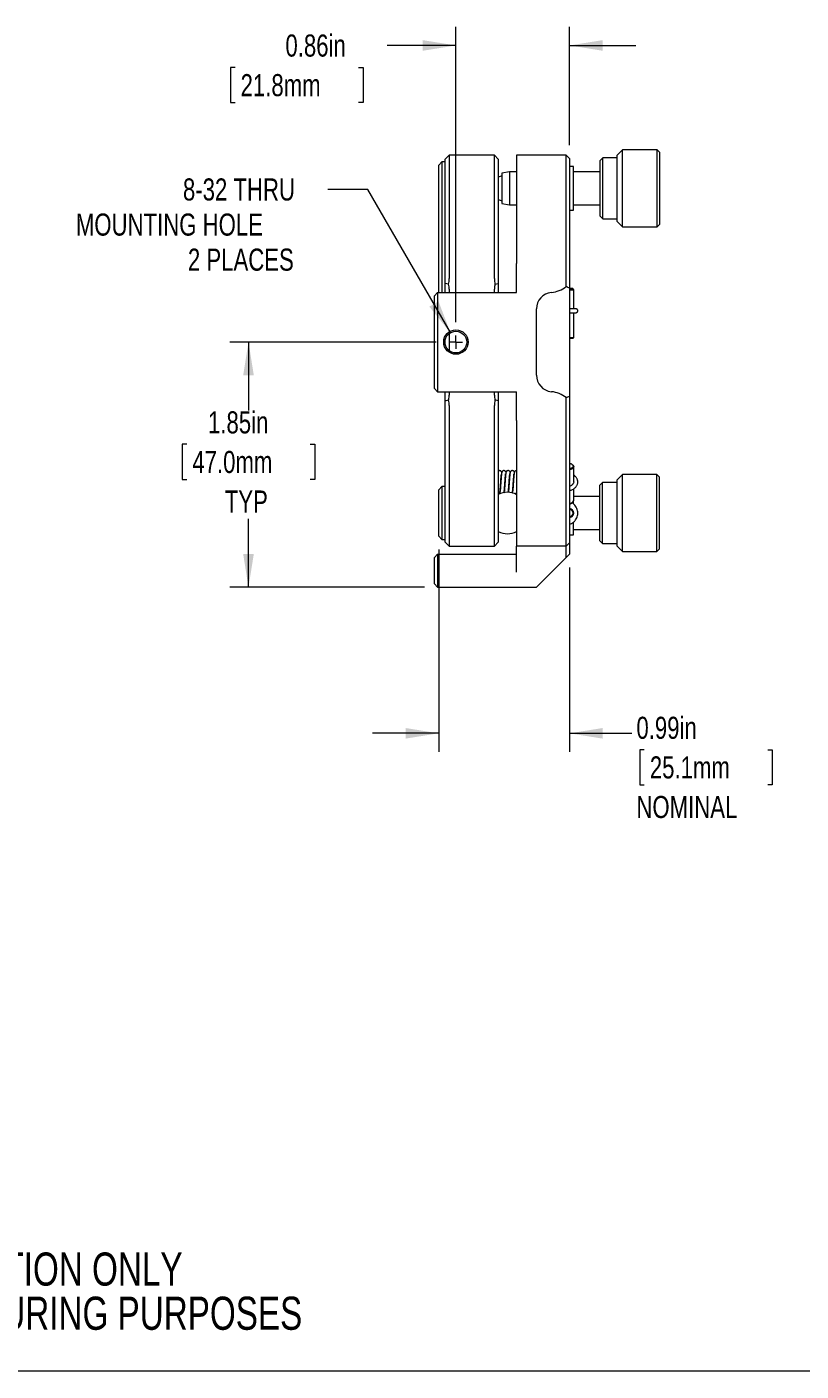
# Model space of a CAD drawing. Header units: inches. Extents: x 0.1 to 10.9, y 0 to 8.5.
# Drawn here: x 3.29 to 6.21, y 0.04 to 5.11 of the extents above; entities that cross this region are included whole.
import ezdxf

# ---------------------------------------------------------------- set-up
doc = ezdxf.new("R2010")
doc.units = ezdxf.units.IN
doc.header["$MEASUREMENT"] = 0
doc.styles.add('SLDTEXTSTYLE0', font='TXT', dxfattribs={"width": 0.75})
doc.dimstyles.new('SLDDIMSTYLE0', dxfattribs={"dimtxt": 0.083333, "dimasz": 0.125, "dimexe": 0, "dimexo": 0.0625, "dimgap": 0.020833, "dimtad": 0, "dimtih": 1, "dimtoh": 1, "dimlfac": 2, "dimrnd": 1e-09, "dimzin": 12, "dimdsep": 46, "dimtxsty": 'SLDTEXTSTYLE0', "dimsah": 1, "dimcen": 0, "dimadec": 0, "dimazin": 3, "dimtfac": 1, "dimtofl": 0, "dimtmove": 0, "dimatfit": 3, "dimfxl": 1, "dimfrac": 2, "dimtolj": 1, "dimtzin": 12, "dimarcsym": 0})
doc.dimstyles.new('SLDDIMSTYLE1', dxfattribs={"dimtxt": 0.083333, "dimasz": 0.125, "dimexe": 0, "dimexo": 0.0625, "dimgap": 0.020833, "dimtad": 0, "dimtih": 1, "dimtoh": 1, "dimlfac": 2, "dimrnd": 1e-09, "dimdsep": 46, "dimtxsty": 'SLDTEXTSTYLE0', "dimsah": 1, "dimcen": 0.09, "dimadec": 0, "dimazin": 2, "dimtfac": 1, "dimtmove": 0, "dimatfit": 0, "dimfxl": 1, "dimfrac": 2, "dimtolj": 1, "dimtzin": 12, "dimarcsym": 0})
doc.dimstyles.new('SLDDIMSTYLE2', dxfattribs={"dimtxt": 0.083333, "dimasz": 0.125, "dimexe": 0, "dimexo": 0.0625, "dimgap": 0.020833, "dimtad": 0, "dimtih": 1, "dimtoh": 1, "dimlfac": 2, "dimrnd": 1e-09, "dimzin": 12, "dimdsep": 46, "dimtxsty": 'SLDTEXTSTYLE0', "dimsah": 1, "dimcen": 0.09, "dimadec": 0, "dimazin": 3, "dimtfac": 1, "dimtofl": 0, "dimtmove": 0, "dimatfit": 3, "dimfxl": 1, "dimfrac": 2, "dimtolj": 1, "dimtzin": 12, "dimarcsym": 0})

# ---------------------------------------------------------------- blocks, each defined once
blk = doc.blocks.new('SW_NOTE_3')
at = {"color": 0, "linetype": 'Continuous', "lineweight": 0, "char_height": 0.125, "attachment_point": 2, "style": 'SLDTEXTSTYLE0'}
for s, insert in [('FOR INFORMATION ONLY', (0.9863, 0.1611)), ('NOT FOR MANUFACTURING PURPOSES', (0.9991, -0.0055))]:
    blk.add_mtext(s, dxfattribs=dict(at, insert=insert))
blk = doc.blocks.new('_D')
at = {"color": 8, "linetype": 'Continuous', "lineweight": 0}
for p, q in [((4.5711, 4.4943), (4.4211, 4.4943)), ((4.8833, 3.9536), (4.5711, 4.4943))]:
    blk.add_line(p, q, dxfattribs=at)
blk.add_solid([(4.8833, 3.9536), (4.8381, 4.0718), (4.8035, 4.0518)], dxfattribs=at)
at = {"color": 8, "linetype": 'Continuous', "lineweight": 0, "attachment_point": 1, "style": 'SLDTEXTSTYLE0'}
for s, insert, char_height in [('8-32 THRU', (3.8741, 4.5355), 0.08333), ('MOUNTING HOLE', (3.4702, 4.4031), 0.083333), ('2 PLACES', (3.8929, 4.2707), 0.08333)]:
    blk.add_mtext(s, dxfattribs=dict(at, insert=insert, char_height=char_height))
blk = doc.blocks.new('_D_1')
at = {"color": 8, "linetype": 'Continuous', "lineweight": 0}
for p, q in [((4.9038, 3.9931), (4.9038, 5.1072)), ((5.3325, 4.6606), (5.3325, 5.1072)), ((4.9038, 5.0372), (4.6444, 5.0372)), ((5.3325, 5.0372), (5.5825, 5.0372)), ((4.0705, 4.9541), (4.0536, 4.9541)), ((4.0536, 4.9541), (4.0536, 4.8217)), ((4.5365, 4.9541), (4.5534, 4.9541)), ((4.5534, 4.9541), (4.5534, 4.8217)), ((4.0536, 4.8217), (4.0705, 4.8217)), ((4.5534, 4.8217), (4.5365, 4.8217))]:
    blk.add_line(p, q, dxfattribs=at)
for points in [[(4.9038, 5.0372), (4.7788, 5.0572), (4.7788, 5.0172)], [(5.3325, 5.0372), (5.4575, 5.0172), (5.4575, 5.0572)]]:
    blk.add_solid(points, dxfattribs=at)
at = {"color": 8, "linetype": 'Continuous', "lineweight": 0, "char_height": 0.08333, "attachment_point": 1, "style": 'SLDTEXTSTYLE0'}
for s, insert in [('0.86in', (4.2607, 5.0785)), ('21.8mm', (4.0916, 4.9291))]:
    blk.add_mtext(s, dxfattribs=dict(at, insert=insert))
blk = doc.blocks.new('_D_2')
at = {"color": 8, "linetype": 'Continuous', "lineweight": 0}
for p, q in [((4.8388, 3.1356), (4.8388, 2.3719)), ((5.3325, 3.0681), (5.3325, 2.3719)), ((4.8388, 2.4419), (4.5888, 2.4419)), ((5.3325, 2.4419), (5.5679, 2.4419)), ((5.6143, 2.38), (5.5974, 2.38)), ((5.5974, 2.38), (5.5974, 2.2476)), ((6.0803, 2.38), (6.0972, 2.38)), ((6.0972, 2.38), (6.0972, 2.2476)), ((5.5974, 2.2476), (5.6143, 2.2476)), ((6.0972, 2.2476), (6.0803, 2.2476))]:
    blk.add_line(p, q, dxfattribs=at)
for points in [[(4.8388, 2.4419), (4.7138, 2.4619), (4.7138, 2.4219)], [(5.3325, 2.4419), (5.4575, 2.4219), (5.4575, 2.4619)]]:
    blk.add_solid(points, dxfattribs=at)
at = {"color": 8, "linetype": 'Continuous', "lineweight": 0, "char_height": 0.08333, "attachment_point": 1, "style": 'SLDTEXTSTYLE0'}
for s, insert in [('0.99in', (5.5847, 2.5044)), ('25.1mm', (5.6354, 2.355)), ('NOMINAL', (5.5847, 2.2057))]:
    blk.add_mtext(s, dxfattribs=dict(at, insert=insert))
blk = doc.blocks.new('_D_3')
at = {"color": 8, "linetype": 'Continuous', "lineweight": 0}
for p, q in [((4.8288, 3.9181), (4.0514, 3.9181)), ((4.1214, 3.9181), (4.1214, 3.6604)), ((3.8884, 3.5324), (3.8715, 3.5324)), ((3.8715, 3.5324), (3.8715, 3.4)), ((4.3544, 3.5324), (4.3713, 3.5324)), ((4.3713, 3.5324), (4.3713, 3.4)), ((3.8715, 3.4), (3.8884, 3.4)), ((4.3713, 3.4), (4.3544, 3.4)), ((4.1214, 2.9931), (4.1214, 3.2507)), ((4.785, 2.9931), (4.0514, 2.9931))]:
    blk.add_line(p, q, dxfattribs=at)
for points in [[(4.1214, 3.9181), (4.1014, 3.7931), (4.1414, 3.7931)], [(4.1214, 2.9931), (4.1414, 3.1181), (4.1014, 3.1181)]]:
    blk.add_solid(points, dxfattribs=at)
at = {"color": 8, "linetype": 'Continuous', "lineweight": 0, "char_height": 0.08333, "attachment_point": 1, "style": 'SLDTEXTSTYLE0'}
for s, insert in [('1.85in', (3.9687, 3.6567)), ('47.0mm', (3.9095, 3.5074)), ('TYP', (4.0319, 3.3581))]:
    blk.add_mtext(s, dxfattribs=dict(at, insert=insert))
blk = doc.blocks.new('SW_CENTERMARKSYMBOL_0')
at = {"color": 0, "linetype": 'Continuous', "lineweight": 0}
for q in [(-0.025, 0), (0, 0.025), (0, -0.025), (0.025, 0)]:
    blk.add_line((0, 0), q, dxfattribs=at)

msp = doc.modelspace()

# ---------------------------------------------------------------- linework, layer by layer
at = {"color": 7, "linetype": 'Continuous', "lineweight": 0}
for p, q in [((4.8788, 4.6231), (4.8638, 4.6081)), ((5.0488, 4.6231), (4.8788, 4.6231)), ((4.8788, 4.6231), (4.8788, 4.4981)), ((5.0638, 4.6081), (5.0488, 4.6231)), ((5.0488, 4.4981), (5.0488, 4.6231)), ((5.32, 4.6231), (5.1325, 4.6231)), ((5.1325, 4.6231), (5.1325, 4.4981)), ((5.3325, 4.6106), (5.32, 4.6231)), ((5.32, 4.4981), (5.32, 4.6231)), ((5.5326, 4.6431), (5.5126, 4.6231)), ((5.5126, 4.3731), (5.5126, 4.6231)), ((5.6626, 4.6431), (5.5326, 4.6431)), ((5.5326, 4.6431), (5.5326, 4.6431)), ((5.5326, 4.3531), (5.5326, 4.6431)), ((5.6726, 4.6331), (5.6626, 4.6431)), ((5.6626, 4.6431), (5.6626, 4.6431)), ((5.6626, 4.3531), (5.6626, 4.6431)), ((5.6726, 4.6331), (5.6726, 4.6331)), ((5.6726, 4.3631), (5.6726, 4.6331)), ((4.8513, 4.5981), (4.8388, 4.5856)), ((4.8388, 4.4918), (4.8388, 4.5856)), ((4.8638, 4.5981), (4.8513, 4.5981)), ((4.8513, 4.5981), (4.8513, 4.4909)), ((4.8638, 4.4981), (4.8638, 4.6081)), ((5.0638, 4.6081), (5.0638, 4.4981)), ((5.3325, 4.6106), (5.3325, 4.4981)), ((5.3475, 4.5804), (5.3325, 4.5804)), ((5.3475, 4.573), (5.3475, 4.5804)), ((5.3475, 4.4157), (5.3475, 4.573)), ((5.4576, 4.6131), (5.4476, 4.6031)), ((5.4476, 4.3931), (5.4476, 4.6031)), ((5.5126, 4.6131), (5.4576, 4.6131)), ((5.4576, 4.3831), (5.4576, 4.6131)), ((5.106, 4.5606), (5.0776, 4.5556)), ((5.0776, 4.5556), (5.0776, 4.4406)), ((5.1325, 4.5606), (5.106, 4.5606)), ((5.106, 4.5606), (5.106, 4.4356)), ((5.4476, 4.5606), (5.3475, 4.5606)), ((4.8388, 4.1436), (4.8388, 4.4918)), ((4.8513, 4.4909), (4.8513, 4.1427)), ((4.8638, 4.1394), (4.8638, 4.4981)), ((4.8788, 4.4981), (4.8788, 4.1578)), ((5.0488, 4.1578), (5.0488, 4.4981)), ((5.0638, 4.4981), (5.0638, 4.1394)), ((5.1325, 4.4981), (5.1325, 4.2141)), ((5.32, 4.2141), (5.32, 4.4981)), ((5.3325, 4.4981), (5.3325, 4.2141)), ((5.0776, 4.4406), (5.106, 4.4356)), ((5.106, 4.4356), (5.1325, 4.4356)), ((5.3325, 4.4157), (5.3475, 4.4157)), ((5.3475, 4.4356), (5.4476, 4.4356)), ((5.4476, 4.3931), (5.4576, 4.3831)), ((5.4576, 4.3831), (5.5126, 4.3831)), ((5.5126, 4.3731), (5.5326, 4.3531)), ((5.6626, 4.3531), (5.6726, 4.3631)), ((5.5326, 4.3531), (5.6626, 4.3531)), ((5.1325, 4.1053), (5.1325, 4.2141)), ((5.32, 4.1276), (5.32, 4.2141)), ((5.3325, 4.2141), (5.3325, 4.1216)), ((4.8388, 4.1056), (4.8388, 4.1436)), ((4.8513, 4.1427), (4.8513, 4.1056)), ((4.8765, 4.1365), (4.8638, 4.1394)), ((4.8638, 4.1056), (4.8638, 4.1394)), ((4.8788, 4.1179), (4.8788, 4.1056)), ((5.0488, 4.1056), (5.0488, 4.1179)), ((5.0511, 4.1365), (5.0638, 4.1394)), ((5.0638, 4.1394), (5.0638, 4.1056)), ((5.3325, 4.1216), (5.3325, 3.7145)), ((5.3455, 4.1206), (5.3325, 4.1206)), ((5.3325, 4.1206), (5.3455, 4.1206)), ((5.3325, 4.1156), (5.3482, 4.1156)), ((5.3482, 4.1156), (5.3455, 4.1206)), ((5.3482, 4.0439), (5.3482, 4.1156)), ((4.835, 4.1056), (4.8225, 4.0931)), ((4.8225, 4.0431), (4.8225, 4.0931)), ((4.835, 4.1056), (4.835, 4.0431)), ((4.835, 4.1056), (5.1325, 4.1056)), ((4.8225, 3.7931), (4.8225, 4.0431)), ((4.835, 4.0431), (4.835, 3.7931)), ((5.2075, 3.7931), (5.2075, 4.0431)), ((5.3482, 3.9356), (5.3482, 4.0286)), ((4.8638, 3.9091), (4.8638, 3.9271)), ((4.8788, 3.9506), (4.8788, 3.8856)), ((5.3325, 3.9356), (5.3482, 3.9356)), ((5.3325, 3.9331), (5.3457, 3.9331)), ((5.3457, 3.9331), (5.3482, 3.9356)), ((4.8225, 3.7431), (4.8225, 3.7931)), ((4.835, 3.7931), (4.835, 3.7306)), ((4.8225, 3.7431), (4.835, 3.7306)), ((4.835, 3.7306), (5.1325, 3.7306)), ((4.8638, 3.6967), (4.8638, 3.7306)), ((4.8788, 3.7306), (4.8788, 3.7182)), ((5.0488, 3.7182), (5.0488, 3.7306)), ((5.0638, 3.7306), (5.0638, 3.6967)), ((5.1325, 3.622), (5.1325, 3.7309)), ((5.32, 3.622), (5.32, 3.7086)), ((5.3325, 3.7145), (5.3325, 3.622)), ((4.8638, 3.6967), (4.8765, 3.6996)), ((4.8638, 3.2731), (4.8638, 3.6967)), ((4.8788, 3.6783), (4.8788, 3.2731)), ((5.0488, 3.2731), (5.0488, 3.6783)), ((5.0638, 3.6967), (5.0511, 3.6996)), ((5.0638, 3.6967), (5.0638, 3.2731)), ((5.1325, 3.622), (5.1325, 3.2731)), ((5.32, 3.2731), (5.32, 3.622)), ((5.3325, 3.622), (5.3325, 3.2731)), ((5.3347, 3.4591), (5.3344, 3.4591)), ((5.3482, 3.3904), (5.3482, 3.4482)), ((5.5323, 3.4181), (5.5123, 3.3981)), ((5.5123, 3.1481), (5.5123, 3.3981)), ((5.6623, 3.4181), (5.5323, 3.4181)), ((5.5323, 3.1281), (5.5323, 3.4181)), ((5.6723, 3.4081), (5.6623, 3.4181)), ((5.6623, 3.1281), (5.6623, 3.4181)), ((5.6723, 3.1381), (5.6723, 3.4081)), ((4.8513, 3.3731), (4.8388, 3.3606)), ((4.8388, 3.1856), (4.8388, 3.3606)), ((4.8638, 3.3731), (4.8513, 3.3731)), ((4.8513, 3.3731), (4.8513, 3.1731)), ((5.1167, 3.3498), (5.1172, 3.3484)), ((5.3482, 3.3209), (5.3482, 3.3646)), ((5.4573, 3.3881), (5.4473, 3.3781)), ((5.4473, 3.1681), (5.4473, 3.3781)), ((5.5123, 3.3881), (5.4573, 3.3881)), ((5.4573, 3.1581), (5.4573, 3.3881)), ((5.3436, 3.3125), (5.3458, 3.315)), ((5.3475, 3.3075), (5.3475, 3.3177)), ((5.4473, 3.3356), (5.3482, 3.3356)), ((4.8638, 3.1631), (4.8638, 3.2731)), ((4.8788, 3.2731), (4.8788, 3.1481)), ((5.0488, 3.1481), (5.0488, 3.2731)), ((5.0638, 3.2731), (5.0638, 3.1631)), ((5.1325, 3.2731), (5.1325, 3.1481)), ((5.32, 3.1481), (5.32, 3.2731)), ((5.3325, 3.2887), (5.3359, 3.2883)), ((5.3325, 3.2731), (5.3325, 3.1606)), ((5.3475, 3.1907), (5.3475, 3.2386)), ((5.3475, 3.2106), (5.4473, 3.2106)), ((4.8388, 3.1856), (4.8513, 3.1731)), ((4.8513, 3.1731), (4.8638, 3.1731)), ((4.8638, 3.1631), (4.8788, 3.1481)), ((4.8788, 3.1481), (5.0488, 3.1481)), ((5.0488, 3.1481), (5.0638, 3.1631)), ((5.32, 3.1481), (5.1325, 3.1481)), ((5.1325, 3.0494), (5.1325, 3.1481)), ((5.3325, 3.1606), (5.32, 3.1481)), ((5.32, 3.1056), (5.32, 3.1481)), ((5.3325, 3.1907), (5.3475, 3.1907)), ((5.3325, 3.1606), (5.3325, 3.1181)), ((5.4473, 3.1681), (5.4573, 3.1581)), ((5.4573, 3.1581), (5.5123, 3.1581)), ((5.5123, 3.1481), (5.5323, 3.1281)), ((4.835, 3.1181), (4.8225, 3.1056)), ((4.8225, 3.0556), (4.8225, 3.1056)), ((4.835, 3.1181), (4.835, 3.0556)), ((4.835, 3.1181), (5.1325, 3.1181)), ((5.5323, 3.1281), (5.6623, 3.1281)), ((5.6623, 3.1281), (5.6723, 3.1381)), ((4.8225, 3.0056), (4.8225, 3.0556)), ((4.835, 3.0556), (4.835, 2.9931)), ((5.2075, 2.9931), (5.2639, 3.0494)), ((4.835, 2.9931), (4.8225, 3.0056)), ((4.835, 2.9931), (5.2075, 2.9931)), ((10.9445, 0.0356), (0.0622, 0.0356))]:
    msp.add_line(p, q, dxfattribs=at)
at = {"color": 7, "linetype": 'Continuous', "lineweight": 0, "flags": 128}
for points in [[(5.3443, 3.4541), (5.3454, 3.4518), (5.3457, 3.4494), (5.345, 3.447), (5.3435, 3.4448), (5.3413, 3.443), (5.3384, 3.4416), (5.3352, 3.4408), (5.3325, 3.4406)], [(5.3465, 3.4531), (5.3478, 3.4506), (5.3482, 3.448), (5.3476, 3.4453), (5.3462, 3.4428), (5.344, 3.4407), (5.3412, 3.439), (5.3378, 3.4378), (5.3341, 3.4372), (5.3325, 3.4371)], [(5.2639, 3.0494), (5.2726, 3.0581), (5.2811, 3.0666), (5.2894, 3.075), (5.2976, 3.0831), (5.3054, 3.0909), (5.3129, 3.0984), (5.32, 3.1056)]]:
    msp.add_lwpolyline(points, dxfattribs=at)
at = {"color": 7, "linetype": 'Continuous', "lineweight": 0}
for radius in [0.046, 0.041]:
    msp.add_circle((4.9038, 3.9181), radius, dxfattribs=at)
for centre, radius, start, end in [((5.0845, 4.4981), 0.0469, 98.4338, 116.2264), ((5.0845, 4.4981), 0.0469, 243.7736, 261.5662), ((4.7788, 4.1578), 0.1, 347.6902, 0), ((5.1488, 4.1578), 0.1, 180, 192.3098), ((5.2532, 4.2141), 0.1094, 275.6345, 307.6929), ((5.27, 4.0431), 0.0625, 95.6345, 180), ((5.27, 3.7931), 0.0625, 180, 264.3655), ((5.2532, 3.622), 0.1094, 52.3071, 84.3655), ((4.7788, 3.6783), 0.1, 0, 12.3098), ((5.1488, 3.6783), 0.1, 167.6902, 180), ((5.3332, 3.4447), 0.0145, 40.2777, 92.5817), ((5.3338, 3.4428), 0.0163, 39.2322, 86.9399), ((5.0982, 3.2731), 0.0781, 90, 116.1039), ((5.0982, 3.2731), 0.0781, 63.8961, 90), ((5.3346, 3.3235), 0.0138, 261.4183, 349.1177), ((5.3332, 3.3227), 0.0146, 267.4733, 315.3374), ((5.3325, 3.2731), 0.0156, 270, 90), ((5.3325, 3.2731), 0.0131, 270, 90), ((5.3325, 3.2731), 0.0156, 270, 7.6978), ((5.3325, 3.2731), 0.0156, 8.8988, 77.5477), ((5.0982, 3.2731), 0.0781, 243.8961, 270), ((5.0982, 3.2731), 0.0781, 270, 296.1039)]:
    msp.add_arc(centre, radius, start, end, dxfattribs=at)
for points, knots in [([(4.8788, 4.1179), (4.8787, 4.1209), (4.8785, 4.127), (4.8772, 4.1333), (4.8765, 4.1365)], [0, 0, 0, 0, 0.494237, 1, 1, 1, 1]), ([(5.0511, 4.1365), (5.0504, 4.1334), (5.0491, 4.1271), (5.0489, 4.121), (5.0488, 4.1179)], [0, 0, 0, 0, 0.494407, 1, 1, 1, 1]), ([(5.356, 4.0286), (5.3566, 4.0287), (5.3579, 4.0288), (5.36, 4.0296), (5.3619, 4.0312), (5.3631, 4.0332), (5.3637, 4.0352), (5.3637, 4.0375), (5.363, 4.0397), (5.3617, 4.0414), (5.3601, 4.0427), (5.3582, 4.0437), (5.3534, 4.0441), (5.3555, 4.0438), (5.3513, 4.0439), (5.3472, 4.0439), (5.3418, 4.0439), (5.3369, 4.0439), (5.3336, 4.0439), (5.3325, 4.0439)], [0, 0, 0, 0, 0.030221, 0.057591, 0.10369, 0.138876, 0.164597, 0.197584, 0.243108, 0.270706, 0.301375, 0.334999, 0.371429, 0.495512, 0.615099, 0.73019, 0.840782, 0.946873, 1, 1, 1, 1]), ([(5.3325, 4.0286), (5.3345, 4.0286), (5.3386, 4.0286), (5.344, 4.0286), (5.349, 4.0286), (5.3528, 4.0286), (5.3554, 4.0286), (5.3558, 4.0286), (5.356, 4.0286)], [0, 0, 0, 0, 0.144621, 0.302323, 0.466714, 0.637793, 0.815555, 1, 1, 1, 1]), ([(4.8765, 3.6996), (4.8766, 3.7), (4.8774, 3.7034), (4.8785, 3.7097), (4.8787, 3.7154), (4.8788, 3.7182)], [0, 0, 0, 0, 0.074318, 0.53268, 1, 1, 1, 1]), ([(5.0488, 3.7182), (5.0489, 3.7152), (5.0491, 3.7091), (5.0504, 3.7028), (5.0511, 3.6996)], [0, 0, 0, 0, 0.494235, 1, 1, 1, 1]), ([(5.0769, 3.4264), (5.0769, 3.4266), (5.0765, 3.4281), (5.0754, 3.4298), (5.0741, 3.4313), (5.0731, 3.432), (5.0721, 3.4325), (5.0705, 3.433), (5.0688, 3.4331), (5.0669, 3.4328), (5.0654, 3.4322), (5.0643, 3.4315), (5.0639, 3.4311), (5.0638, 3.431)], [0, 0, 0, 0, 0.047429, 0.326739, 0.461225, 0.559731, 0.594736, 0.670683, 0.768478, 0.8326, 0.92498, 0.985383, 1, 1, 1, 1]), ([(5.0638, 3.3435), (5.0645, 3.3438), (5.0659, 3.3445), (5.0678, 3.3465), (5.0688, 3.3485), (5.0695, 3.3509), (5.0702, 3.3545), (5.0707, 3.3593), (5.0712, 3.3656), (5.0719, 3.3733), (5.0725, 3.3818), (5.0731, 3.3903), (5.0736, 3.3983), (5.0741, 3.4055), (5.0746, 3.4116), (5.0751, 3.4162), (5.0753, 3.4186), (5.0755, 3.42), (5.0754, 3.42), (5.0753, 3.42)], [0, 0, 0, 0, 0.025868, 0.050903, 0.097342, 0.151234, 0.214515, 0.285874, 0.364989, 0.448235, 0.530811, 0.610556, 0.685727, 0.759672, 0.831485, 0.89686, 0.954477, 0.980872, 1, 1, 1, 1]), ([(5.0928, 3.4263), (5.0922, 3.4277), (5.0914, 3.4298), (5.0898, 3.4314), (5.0886, 3.4322), (5.0876, 3.4326), (5.0862, 3.433), (5.0846, 3.4331), (5.0833, 3.4329), (5.0821, 3.4326), (5.0806, 3.4319), (5.0785, 3.4302), (5.0773, 3.4278), (5.0768, 3.4262), (5.0765, 3.4248), (5.0762, 3.4227), (5.0758, 3.4199), (5.0754, 3.4163), (5.075, 3.4117), (5.0745, 3.4059), (5.074, 3.3991), (5.0735, 3.3912), (5.0729, 3.3825), (5.0722, 3.3733), (5.0715, 3.3646), (5.071, 3.3585), (5.0705, 3.3547), (5.0701, 3.3525), (5.0697, 3.3511), (5.0694, 3.3509), (5.0693, 3.3508)], [0, 0, 0, 0, 0.051539, 0.079866, 0.090843, 0.099729, 0.112746, 0.122017, 0.134964, 0.141875, 0.151634, 0.179768, 0.210944, 0.232557, 0.258561, 0.293884, 0.326725, 0.364942, 0.408222, 0.455916, 0.506995, 0.562072, 0.623964, 0.691525, 0.76256, 0.835788, 0.875366, 0.916804, 0.959634, 1, 1, 1, 1]), ([(5.0852, 3.3509), (5.0852, 3.3509), (5.0854, 3.3512), (5.0858, 3.3534), (5.0863, 3.3571), (5.0868, 3.3619), (5.0872, 3.3672), (5.0877, 3.3729), (5.0881, 3.3789), (5.0885, 3.3847), (5.0889, 3.3902), (5.0893, 3.3966), (5.0898, 3.4036), (5.0903, 3.4103), (5.0908, 3.4152), (5.0912, 3.4185), (5.0914, 3.4204), (5.0914, 3.4207), (5.0913, 3.4208)], [0, 0, 0, 0, 0.00943, 0.091082, 0.167845, 0.238622, 0.306583, 0.373049, 0.436874, 0.497131, 0.553164, 0.604592, 0.696204, 0.777937, 0.847442, 0.905176, 0.95777, 1, 1, 1, 1]), ([(5.0935, 3.4273), (5.0933, 3.4274), (5.093, 3.4276), (5.0925, 3.4257), (5.0919, 3.4221), (5.0913, 3.4169), (5.0907, 3.4106), (5.0901, 3.4036), (5.0896, 3.3963), (5.0891, 3.389), (5.0886, 3.3819), (5.0882, 3.3751), (5.0877, 3.3692), (5.0873, 3.3643), (5.087, 3.3603), (5.0867, 3.3572), (5.0863, 3.3551), (5.0861, 3.3544), (5.086, 3.3541)], [0, 0, 0, 0, 0.048078, 0.123871, 0.198752, 0.27374, 0.347011, 0.416937, 0.482443, 0.546955, 0.611226, 0.673991, 0.734122, 0.790734, 0.844144, 0.897185, 0.94939, 1, 1, 1, 1]), ([(5.1086, 3.4264), (5.1084, 3.4271), (5.1079, 3.4287), (5.1065, 3.4306), (5.1049, 3.4319), (5.1034, 3.4326), (5.102, 3.433), (5.1004, 3.4331), (5.0987, 3.4329), (5.0971, 3.4323), (5.0957, 3.4313), (5.0945, 3.4301), (5.0936, 3.4288), (5.0933, 3.4277), (5.0932, 3.4273)], [0, 0, 0, 0, 0.122725, 0.29688, 0.446577, 0.504091, 0.551102, 0.624516, 0.690469, 0.766265, 0.817572, 0.880174, 0.955241, 1, 1, 1, 1]), ([(5.1245, 3.4262), (5.1241, 3.4275), (5.1234, 3.4294), (5.1217, 3.4312), (5.1199, 3.4325), (5.1174, 3.4331), (5.1152, 3.433), (5.1133, 3.4324), (5.1118, 3.4315), (5.1107, 3.4305), (5.1098, 3.4293), (5.1091, 3.4281), (5.1087, 3.4268), (5.1083, 3.4254), (5.108, 3.4237), (5.1077, 3.4214), (5.1073, 3.4183), (5.1069, 3.4145), (5.1064, 3.4096), (5.106, 3.4037), (5.1055, 3.3968), (5.105, 3.3889), (5.1044, 3.3801), (5.1037, 3.3712), (5.103, 3.363), (5.1025, 3.3573), (5.102, 3.3539), (5.1016, 3.352), (5.1013, 3.3511), (5.1012, 3.351), (5.1012, 3.351)], [0, 0, 0, 0, 0.0463659, 0.0731768, 0.0967325, 0.1162219, 0.1322782, 0.1484523, 0.1632625, 0.1753509, 0.1844289, 0.2050153, 0.231804, 0.2534314, 0.2811221, 0.3182826, 0.352465, 0.3919124, 0.4362251, 0.4846701, 0.5362051, 0.5930392, 0.6564859, 0.725134, 0.7966854, 0.8712643, 0.9117119, 0.9538599, 0.9972187, 1, 1, 1, 1]), ([(5.1012, 3.351), (5.1012, 3.351), (5.1015, 3.3522), (5.1019, 3.3551), (5.1025, 3.3605), (5.1031, 3.3675), (5.1037, 3.3758), (5.1043, 3.3844), (5.1049, 3.3926), (5.1053, 3.4001), (5.1058, 3.4067), (5.1063, 3.4122), (5.1068, 3.4166), (5.1071, 3.4195), (5.1074, 3.4213), (5.1074, 3.4214), (5.1074, 3.4214)], [0, 0, 0, 0, 0.00099, 0.078869, 0.166791, 0.263416, 0.360287, 0.453379, 0.54039, 0.620333, 0.697988, 0.773265, 0.844454, 0.910286, 0.968397, 1, 1, 1, 1]), ([(5.1163, 3.3499), (5.1164, 3.35), (5.1168, 3.3501), (5.1174, 3.3526), (5.1179, 3.3564), (5.1184, 3.3612), (5.1188, 3.3666), (5.1193, 3.3724), (5.1197, 3.3785), (5.1202, 3.3844), (5.1205, 3.39), (5.121, 3.3965), (5.1214, 3.4036), (5.122, 3.4103), (5.1224, 3.4152), (5.1228, 3.4185), (5.1231, 3.4203), (5.123, 3.4204), (5.1229, 3.4205)], [0, 0, 0, 0, 0.071603, 0.150147, 0.224066, 0.292133, 0.356729, 0.419893, 0.480476, 0.537555, 0.590483, 0.638891, 0.724542, 0.800198, 0.863671, 0.917834, 0.968307, 1, 1, 1, 1]), ([(5.1251, 3.4273), (5.1249, 3.4273), (5.1245, 3.4272), (5.124, 3.4249), (5.1234, 3.421), (5.1228, 3.4156), (5.1222, 3.4091), (5.1217, 3.4021), (5.1212, 3.3949), (5.1207, 3.3877), (5.1202, 3.3807), (5.1197, 3.3742), (5.1193, 3.3685), (5.119, 3.3638), (5.1186, 3.36), (5.1183, 3.3571), (5.118, 3.3551), (5.1178, 3.3545), (5.1177, 3.3542)], [0, 0, 0, 0, 0.063215, 0.138458, 0.213623, 0.288386, 0.360946, 0.429764, 0.494296, 0.558357, 0.621792, 0.683391, 0.742111, 0.797167, 0.849202, 0.900754, 0.951248, 1, 1, 1, 1]), ([(5.1325, 3.433), (5.1321, 3.433), (5.1311, 3.433), (5.1294, 3.4325), (5.1275, 3.4315), (5.1259, 3.4299), (5.1249, 3.428), (5.1247, 3.4268), (5.1245, 3.4262)], [0, 0, 0, 0, 0.130243, 0.270836, 0.457215, 0.699305, 0.843082, 1, 1, 1, 1]), ([(5.3325, 3.3579), (5.334, 3.3583), (5.337, 3.3591), (5.3419, 3.361), (5.3463, 3.3632), (5.3502, 3.3658), (5.3533, 3.3683), (5.3563, 3.3714), (5.3593, 3.3753), (5.3615, 3.3795), (5.3629, 3.3836), (5.3638, 3.3884), (5.3637, 3.393), (5.3628, 3.3973), (5.3617, 3.4006), (5.36, 3.4041), (5.3576, 3.4078), (5.3544, 3.4112), (5.3514, 3.414), (5.3491, 3.4154), (5.3482, 3.4159)], [0, 0, 0, 0, 0.051147, 0.101038, 0.178744, 0.226949, 0.268798, 0.322554, 0.388099, 0.453114, 0.510984, 0.561562, 0.649772, 0.692544, 0.736782, 0.78797, 0.846233, 0.906781, 0.962049, 1, 1, 1, 1]), ([(5.0689, 3.3504), (5.0691, 3.3495), (5.0695, 3.3479), (5.0704, 3.3463), (5.071, 3.3459), (5.071, 3.3458)], [0, 0, 0, 0, 0.5173291, 0.9711486, 1, 1, 1, 1]), ([(5.085, 3.3497), (5.085, 3.3497), (5.0855, 3.3507), (5.0855, 3.352), (5.0855, 3.3532)], [0, 0, 0, 0, 0.028863, 1, 1, 1, 1]), ([(5.1162, 3.3487), (5.1164, 3.349), (5.1171, 3.3503), (5.1171, 3.3518), (5.1171, 3.353)], [0, 0, 0, 0, 0.241141, 1, 1, 1, 1]), ([(5.1291, 3.3446), (5.1293, 3.3447), (5.1301, 3.3452), (5.1313, 3.3468), (5.132, 3.3482), (5.1324, 3.3494), (5.1325, 3.3499)], [0, 0, 0, 0, 0.076325, 0.301863, 0.651399, 1, 1, 1, 1]), ([(5.3481, 3.3906), (5.3481, 3.3901), (5.3482, 3.3883), (5.3473, 3.3856), (5.3456, 3.3827), (5.3438, 3.3806), (5.3418, 3.3788), (5.3398, 3.3774), (5.337, 3.3757), (5.3345, 3.3745), (5.3327, 3.374), (5.3325, 3.3739)], [0, 0, 0, 0, 0.083624, 0.295454, 0.426735, 0.554727, 0.657626, 0.735181, 0.832035, 0.982231, 1, 1, 1, 1]), ([(5.3325, 3.2305), (5.3339, 3.2309), (5.3378, 3.232), (5.3432, 3.2352), (5.3485, 3.2391), (5.3524, 3.2431), (5.3563, 3.2481), (5.3601, 3.2547), (5.363, 3.2634), (5.364, 3.2726), (5.3631, 3.2819), (5.3604, 3.2909), (5.3558, 3.299), (5.3499, 3.306), (5.3449, 3.3095), (5.3425, 3.3112)], [0, 0, 0, 0, 0.043175, 0.118277, 0.182849, 0.236883, 0.281507, 0.368946, 0.45853, 0.549643, 0.640818, 0.731994, 0.823169, 0.914345, 1, 1, 1, 1])]:
    msp.add_open_spline(points, degree=3, knots=knots, dxfattribs=at)
for points in [[(5.3325, 4.1216), (5.3284, 4.1235), (5.3242, 4.1255), (5.32, 4.1276)], [(5.32, 3.7086), (5.3242, 3.7106), (5.3284, 3.7126), (5.3325, 3.7145)], [(5.3325, 3.1181), (5.3284, 3.1139), (5.3242, 3.1097), (5.32, 3.1056)]]:
    msp.add_open_spline(points, degree=3, dxfattribs=at)

# ---------------------------------------------------------------- block references
at = {"color": 8, "linetype": 'Continuous', "lineweight": 0}
msp.add_blockref('SW_CENTERMARKSYMBOL_0', (4.9038, 3.9181), dxfattribs=at)
at = {"color": 7, "linetype": 'Continuous', "lineweight": 0}
msp.add_blockref('SW_NOTE_3', (2.1097, 0.322), dxfattribs=at)

# ---------------------------------------------------------------- dimensions: what is measured, and where the dimension line sits
at = {"color": 8, "linetype": 'Continuous', "lineweight": 0}
dim = msp.add_linear_dim(base=(5.3325, 5.0372), p1=(4.9038, 3.9431), p2=(5.3325, 4.6106), dimstyle='SLDDIMSTYLE1', dxfattribs=at)
dim.commit()
dim.dimension.update_dxf_attribs({"geometry": '_D_1', "text_midpoint": (4.3035, 5.0372), "dimtype": 160})
dim = msp.add_diameter_dim_2p(p1=(4.9243, 3.8825), p2=(4.8833, 3.9536), text='8-32 THRU\\PMOUNTING HOLE\\P2 PLACES', dimstyle='SLDDIMSTYLE0', override={"dimpost": '<>'}, dxfattribs=at)
dim.commit()
dim.dimension.update_dxf_attribs({"geometry": '_D', "text_midpoint": (3.93, 4.4943), "dimtype": 163})
dim = msp.add_linear_dim(base=(4.1214, 2.9931), p1=(4.8788, 3.9181), p2=(4.835, 2.9931), angle=90, text='<>\\PTYP', dimstyle='SLDDIMSTYLE2', dxfattribs=at)
dim.commit()
dim.dimension.update_dxf_attribs({"geometry": '_D_3', "text_midpoint": (4.1214, 3.4556), "dimtype": 160})
dim = msp.add_linear_dim(base=(5.3325, 2.4419), p1=(4.8388, 3.1856), p2=(5.3325, 3.1181), text='<>\\PNOMINAL', dimstyle='SLDDIMSTYLE1', dxfattribs=at)
dim.commit()
dim.dimension.update_dxf_attribs({"geometry": '_D_2', "text_midpoint": (5.8473, 2.4419), "dimtype": 160})

doc.saveas('drawing.dxf')
